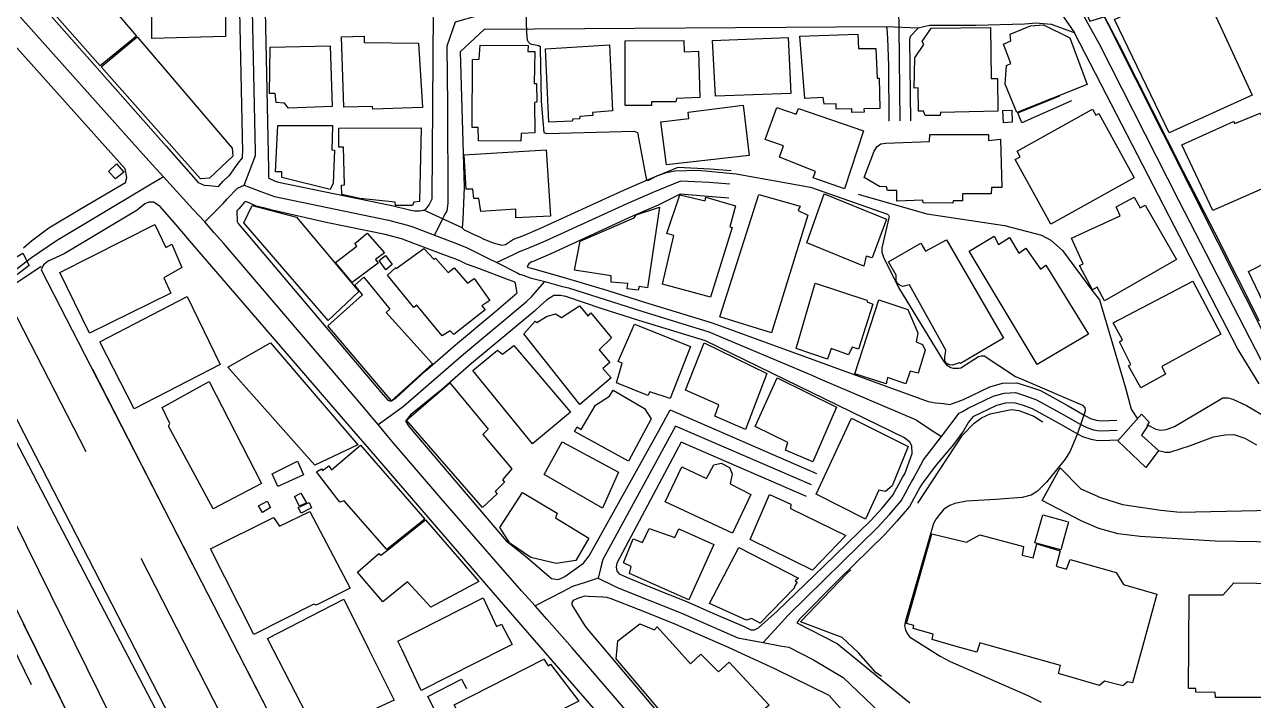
# Model space of a CAD drawing. Header units: millimetres. Extents: x 198785 to 203305, y 542885 to 545889.
# Drawn here: x 199040.1 to 199244.7, y 543894.1 to 544006.6 of the extents above; entities that cross this region are included whole.
import ezdxf

# ---------------------------------------------------------------- set-up
doc = ezdxf.new("R2010")
doc.units = ezdxf.units.MM
for name, pattern in [('FENCE_25K', [54.3, 28.7, -9.2, -16.4]), ('HIDDEN_BULD_25K', [28.8, 18.4, -10.4]), ('HIDDEN_IN_25K', [56.5, 36.5, -20])]:
    doc.linetypes.add(name, pattern=pattern)
for name, color, linetype in [('A0013114', 253, 'Continuous'), ('A0013117', 253, 'Continuous'), ('A0013118', 253, 'Continuous'), ('A0023214', 253, 'Continuous'), ('A0023217', 253, 'Continuous'), ('A0033324', 253, 'Continuous'), ('A0043325', 253, 'Continuous'), ('A0053326', 253, 'Continuous'), ('B0014111', 253, 'Continuous'), ('B0014112', 253, 'Continuous'), ('B0014113', 253, 'Continuous'), ('B0014115', 253, 'Continuous'), ('B0014116', 253, 'Continuous'), ('B0024120', 253, 'Continuous'), ('C0523121', 253, 'Continuous'), ('F0017111', 253, 'Continuous'), ('F0047224', 253, 'Continuous'), ('F0047225', 253, 'Continuous')]:
    doc.layers.add(name, color=color, linetype=linetype)

msp = doc.modelspace()

# ---------------------------------------------------------------- linework, layer by layer
at = {"layer": 'A0013114'}
for points in [[(199042.91, 543965.77), (199107.57, 543839.88)], [(199079.64, 543826.49), (199020.44, 543946.28)]]:
    msp.add_lwpolyline(points, dxfattribs=at)
at = {"layer": 'A0013117'}
for points in [[(199236.53, 544095.91), (199195.85, 544076.37), (199195.02, 544075.5), (199194.54, 544074.21), (199194.42, 544072.87), (199194.47, 544071.49), (199203.26, 544045.99), (199213.79, 544019.31), (199216.15, 544014.81), (199217.93, 544011.45), (199216.04, 544010.38), (199217.44, 544007.14), (199219.84, 544007.82), (199220.11, 544007.31), (199220.49, 544006.58), (199247.84, 543952.2)], [(199018.84, 544011.78), (199033.49, 544019.24), (199034.26, 544019.27), (199034.79, 544019.01), (199063.69, 543986.33), (199067.81, 543981.66), (199069.04, 543980.28), (199070.01, 543979.86), (199070.85, 543979.8), (199072.38, 543979.6), (199073.11, 543980.47), (199074.1, 543981.38), (199074.26, 543981.45), (199075.68, 543983.47), (199076.42, 543984.4), (199076.38, 543984.81), (199076.47, 543985.31), (199075.8, 544016.65)], [(199080, 544016.74), (199080.72, 543982.51), (199080.75, 543981.12), (199080.98, 543980.87), (199081.61, 543980.62), (199081.84, 543980.52), (199082.42, 543980.33), (199101.25, 543976.47), (199104.41, 543975.65), (199105.06, 543975.55), (199105.9, 543975.56), (199106.59, 543975.67), (199106.97, 543975.87), (199107.46, 543976.58), (199107.99, 543977.54), (199108.19, 544008.74)], [(199039.95, 543969.38), (199041.29, 543970.59), (199044.16, 543972.71), (199049.57, 543975.95), (199056.9, 543980.27), (199057.13, 543981.13), (199056.89, 543982.55), (199033.56, 544008.51), (199032.47, 544009.15), (199031.65, 544009.07), (199022.36, 544004.66), (199022.24, 544004.01)], [(199184.08, 543990.49), (199183.98, 543999.7), (199183.84, 544004.25), (199183.71, 544005.9), (199183.62, 544006.19), (199116.65, 544005.73), (199112.65, 544002.02), (199113.28, 543979.5), (199113.07, 543974.14), (199112.95, 543972.75), (199113.3, 543972.39), (199113.89, 543972.1), (199114.59, 543971.8), (199115.96, 543971.19), (199116.57, 543970.87), (199118.15, 543970.25), (199119.55, 543969.87), (199120.17, 543969.94), (199121.53, 543970.83), (199123.06, 543971.41), (199125.88, 543972.61), (199139.47, 543978.86), (199143.84, 543980.73), (199148.95, 543982.83), (199154.23, 543982.55), (199157.73, 543982.27)], [(199245.62, 543946.75), (199242.05, 543952.66), (199214.88, 544005.19), (199211.08, 544006.58), (199208.4, 544006.77), (199207.32, 544006.69), (199206.57, 544006.61), (199198.54, 544006.42), (199190.79, 544006.38), (199188.9, 544005.93), (199187.61, 544004.64), (199187.43, 544004.12), (199187.58, 543990.53)], [(199107.57, 543839.88), (199157.06, 543865.97), (199157.28, 543866.75), (199157.16, 543867.84), (199140.07, 543886.8), (199123.91, 543905.39), (199119.18, 543910.83), (199097.55, 543935.88), (199094.61, 543939.29), (199068.84, 543969.15), (199065.34, 543973.21), (199062.71, 543976.26), (199061.6, 543977.03), (199060.79, 543977.03), (199060.17, 543976.74), (199058.84, 543975.67), (199046.73, 543968.43), (199044.04, 543967.21), (199043.3, 543966.6), (199042.91, 543965.77)], [(199076.94, 543977.1), (199076.77, 543977.05), (199076.73, 543977.01), (199075.78, 543975.87), (199075.46, 543975.56), (199075.52, 543973.78), (199075.7, 543973.47), (199099.48, 543945.32), (199100.57, 543944.06), (199100.91, 543943.94), (199101.21, 543943.94), (199102.04, 543944.51), (199106.83, 543948.9), (199111.87, 543953.27), (199118.24, 543958.59), (199122.1, 543961.93), (199122.09, 543962.15), (199121.85, 543963.51), (199121.71, 543963.67), (199121.47, 543963.79), (199120.68, 543964.09), (199115.72, 543965.96), (199113.71, 543966.71), (199112.58, 543967.22), (199111.94, 543967.5), (199110.34, 543968.1), (199103.31, 543970.74), (199103.1, 543970.82), (199100.13, 543971.6), (199090.63, 543973.54), (199081.32, 543975.67), (199080.13, 543976.02), (199078.67, 543976.34), (199077.61, 543976.82), (199076.94, 543977.1)], [(199157.37, 543977.69), (199153.93, 543977.95), (199149.26, 543978.36), (199145.62, 543976.49), (199141.33, 543974.65), (199127.74, 543968.41), (199124.78, 543967.14), (199124.53, 543967.05), (199124.06, 543966.74), (199123.78, 543966.31), (199123.84, 543966.2), (199124.49, 543966.02), (199130.49, 543964.33), (199137.24, 543962.32), (199143.35, 543960.38), (199154.58, 543956.95), (199190.55, 543943.84), (199191.74, 543943.6), (199193.1, 543943.5), (199194.15, 543943.31), (199196.42, 543944.19), (199200.8, 543946.29), (199202.92, 543946.86), (199205.29, 543946.97), (199207.44, 543946.29), (199209.26, 543945.64), (199213.84, 543943.09), (199216.61, 543941.51), (199217.59, 543941.03), (199218.49, 543940.72), (199218.91, 543940.65), (199219.52, 543940.61), (199220.66, 543940.65), (199221.93, 543940.72)], [(199170.29, 543928.03), (199149.44, 543937.06), (199138.7, 543916.94), (199138.61, 543916.32), (199138.72, 543915.6), (199139.08, 543915.16), (199140.34, 543914.58), (199144.85, 543912.74), (199150.19, 543910.61), (199155.07, 543908.47), (199159.93, 543906.39), (199161, 543905.87), (199161.65, 543905.87), (199162.29, 543906.15), (199165.4, 543908.94), (199173.19, 543916.41), (199181, 543924.06), (199182.86, 543926.11), (199184.68, 543928.23), (199186.34, 543931.31), (199186.64, 543931.78), (199187.86, 543935.2), (199187.81, 543936.46), (199187.5, 543937.09), (199186.59, 543937.77), (199153.48, 543953.93), (199142.4, 543957.32), (199136.27, 543959.27), (199130.22, 543961.31), (199129.33, 543961.5), (199128.22, 543961.48), (199127, 543960.7), (199126.07, 543959.89), (199125.01, 543958.88), (199114.53, 543950.14), (199109.51, 543945.8), (199104.37, 543941.6), (199103.52, 543940.58), (199104.15, 543939.61), (199120.28, 543920.68), (199123.45, 543918.14), (199127.84, 543914.41), (199128.89, 543914.21), (199129.37, 543914.38), (199130.08, 543914.74), (199133.19, 543916.94), (199134.12, 543918.13), (199145.74, 543939.05), (199147.59, 543942.44), (199171.96, 543931.88)], [(199222.12, 543937.43), (199220.81, 543937.35), (199219.47, 543937.3), (199218.53, 543937.37), (199217.7, 543937.5), (199216.31, 543937.98), (199215.05, 543938.6), (199212.22, 543940.22), (199207.89, 543942.62), (199206.39, 543943.16), (199204.86, 543943.64), (199203.42, 543943.58), (199201.94, 543943.18), (199197.96, 543941.27), (199197.28, 543940.42), (199196.41, 543938.98), (199194.79, 543936.7), (199191.71, 543933.06), (199189.49, 543930.1), (199189.19, 543929.63), (199187.42, 543926.35), (199185.33, 543923.93), (199183.38, 543921.78), (199175.5, 543914.05), (199169.13, 543907.63), (199168.7, 543907.02), (199175.37, 543903.57), (199187.48, 543893.67)], [(199133.38, 543911.44), (199132.67, 543911.25), (199132.16, 543911.08), (199131.47, 543910.73), (199131.2, 543910.38), (199131.22, 543910), (199133.38, 543906.51), (199133.76, 543906), (199160.71, 543874.19)], [(199184.22, 543883.41), (199174.07, 543894.89), (199165.15, 543899.3), (199163.58, 543900.02), (199158.84, 543902.2), (199157.82, 543902.66), (199148.56, 543906.74), (199143.3, 543908.84), (199137.79, 543910.99), (199137.07, 543911.2), (199136.41, 543911.27), (199133.93, 543911.41), (199133.38, 543911.44)]]:
    msp.add_lwpolyline(points, dxfattribs=at)
at = {"layer": 'A0013118'}
msp.add_lwpolyline([(199259.09, 543920.28), (199238.3, 543920.62), (199225.86, 543921.36), (199222.19, 543921.8), (199218.93, 543922.72), (199216.15, 543923.9), (199209.52, 543927.36), (199212.52, 543932.78), (199215.95, 543929.29), (199219.21, 543927.84), (199222.91, 543926.71), (199229.29, 543925.73), (199232.5, 543925.45), (199260.55, 543926.02)], dxfattribs=at)
at = {"layer": 'A0023214'}
msp.add_lwpolyline([(198925.14, 544163.63), (198964.03, 544086.55), (198966.35, 544081.95), (198968.31, 544078.05), (198983.91, 544047.13), (198995.01, 544025.06), (198995.92, 544023.26), (198996.73, 544021.65), (199005.31, 544004.59), (199006.81, 544001.61), (199009.14, 543997.3), (199020.25, 543976.78), (199028.24, 543961.29), (199029.53, 543958.77), (199031.18, 543955.59), (199064.36, 543891.23), (199091.81, 543836.75), (199093.63, 543833.2), (199094.92, 543830.68), (199096.2, 543828.18), (199120.23, 543781.36), (199121.41, 543779.08), (199122.09, 543777.78), (199149.78, 543724.91)], dxfattribs=at)
at = {"layer": 'A0023217'}
for points in [[(199076.68, 543979.82), (199077.5, 543981.99), (199078.56, 543984.79), (199078.57, 543985.31), (199077.9, 544016.69)], [(199063.23, 543981.21), (199060.3, 543984.44), (199036.08, 544011.61), (199035.15, 544012.5), (199033.55, 544014.12), (199031.7, 544013.44), (199030.53, 544013.11), (199021.81, 544008.82), (199020.42, 544008.15), (199006.81, 544001.61)], [(199185.63, 544008.92), (199183.46, 544008.89), (199115.73, 544008.05), (199111.8, 544006.95), (199110.41, 544002.96), (199110.5, 543993.13), (199110.57, 543976.86), (199110.4, 543975.57), (199110.06, 543974.99), (199109.69, 543974.24), (199108.36, 543971.51)], [(199185.63, 544008.92), (199185.66, 544006.09), (199185.83, 543990.51)], [(199215.58, 544009.58), (199217.42, 544006.22), (199218.99, 544003.35), (199232.3, 543977.25), (199245.88, 543950.89), (199246.94, 543949.38), (199248.13, 543947.92), (199249.12, 543947.04), (199250.18, 543946.38), (199251.17, 543945.88), (199252.19, 543945.41), (199254.25, 543944.72), (199255.47, 543944.61), (199256.68, 543944.55), (199257.64, 543944.62), (199258.59, 543944.72), (199259.37, 543944.84), (199260.46, 543945.09), (199275.71, 543952.37), (199290.16, 543960.22), (199292.22, 543961.36), (199295.18, 543963.11), (199298.41, 543965.03)], [(199063.23, 543981.21), (199059.79, 543979.15), (199045.44, 543970.57), (199041.29, 543967.75), (199029.53, 543958.77), (199017.39, 543949.5), (199014.83, 543947.75), (198991.45, 543935.82), (198967.7, 543923.58), (198965.2, 543922.07), (198962.4, 543920.38), (198959.09, 543918.39), (198952.6, 543915.12), (198912.58, 543894.94), (198907.22, 543892.09)], [(199070.11, 543973.74), (199068.21, 543975.81), (199064.85, 543979.46), (199063.23, 543981.21)], [(199070.11, 543973.74), (199073.17, 543976.8), (199073.91, 543977.59), (199075.51, 543979.27), (199075.58, 543979.31), (199076.68, 543979.82)], [(199076.68, 543979.82), (199079.26, 543978.85), (199081.72, 543977.92), (199100.69, 543974.03), (199103.86, 543973.2), (199104.73, 543972.88), (199108.36, 543971.51)], [(199157.55, 543979.98), (199154.08, 543980.25), (199149.34, 543980.5), (199144.73, 543978.61), (199140.4, 543976.75), (199126.81, 543970.51), (199123.92, 543969.27), (199122.44, 543968.72), (199121.47, 543968.25), (199118.76, 543966.96)], [(199098.96, 543940.02), (199097.67, 543941.55), (199096.59, 543942.84), (199073.23, 543970.2), (199071.71, 543971.92), (199070.11, 543973.74)], [(199108.36, 543971.51), (199111.57, 543970.28), (199113.67, 543969.48), (199117.37, 543967.64), (199118.76, 543966.96)], [(199118.76, 543966.96), (199122.23, 543965.2), (199122.51, 543965.05), (199123.1, 543964.85), (199124.28, 543964.43), (199126.74, 543963.78)], [(199098.96, 543940.02), (199102.17, 543942.31), (199103.21, 543943.05), (199113.2, 543951.71), (199123.64, 543960.42), (199124.58, 543961.31), (199125.52, 543962.39), (199126.74, 543963.78)], [(199126.74, 543963.78), (199129.47, 543963.05), (199130.66, 543962.74), (199142.87, 543958.85), (199154.03, 543955.44), (199171.16, 543948.21), (199172.5, 543947.62), (199188.57, 543940.81), (199190.96, 543939.2), (199192.74, 543938)], [(199192.74, 543938), (199195.7, 543941.88), (199196.24, 543942.19), (199197.19, 543942.73), (199201.37, 543944.74), (199203.17, 543945.22), (199205.07, 543945.31), (199206.92, 543944.73), (199208.57, 543944.13), (199213.03, 543941.66), (199215.83, 543940.05), (199216.95, 543939.5), (199218.09, 543939.11), (199218.72, 543939.01), (199219.49, 543938.95), (199220.74, 543939), (199222.03, 543939.08)], [(199125.1, 543909.84), (199122.87, 543912.35), (199117.83, 543918.03), (199109.41, 543927.76), (199101.33, 543937.19), (199100.49, 543938.19), (199098.96, 543940.02)], [(199171.12, 543929.96), (199148.51, 543939.75), (199136.4, 543917.54), (199136.06, 543916.25), (199135.59, 543914.43)], [(199163.1, 543903.72), (199165.65, 543906.52), (199167.26, 543908.29), (199182.19, 543922.92), (199184.1, 543925.02), (199186.05, 543927.29), (199187.77, 543930.47), (199188.07, 543930.94), (199189.78, 543934.13), (199192.74, 543938)], [(199135.59, 543914.43), (199133.61, 543913.77), (199131.35, 543913.03), (199129.69, 543912.18), (199125.1, 543909.84)], [(199135.59, 543914.43), (199138.23, 543913.17), (199139.06, 543912.78), (199149.37, 543908.67), (199158.87, 543904.5), (199160.38, 543904.22), (199163.1, 543903.72)], [(199163.67, 543866.09), (199160.54, 543869.37), (199158.38, 543871.64), (199144.65, 543887.34), (199131.3, 543902.85), (199127.11, 543907.58), (199125.1, 543909.84)], [(199163.1, 543903.72), (199165.91, 543903.2), (199167.34, 543902.94), (199171.47, 543900.86), (199176.37, 543897.89), (199182.48, 543892.09), (199185.85, 543888.54), (199188.41, 543884.37), (199201.7, 543855.55), (199202.56, 543853.66), (199205.31, 543848.76)]]:
    msp.add_lwpolyline(points, dxfattribs=at)
at = {"layer": 'A0033324', "linetype": 'HIDDEN_IN_25K', "flags": 128}
for points in [[(199104.6, 543838.85), (199102.66, 543838.67), (199101.17, 543838.77), (199100.31, 543839.05), (199099.53, 543839.78), (199037.97, 543959.63), (199037.67, 543960.65), (199038.17, 543963.2), (199043.3, 543966.6), (199042.91, 543965.77), (199107.57, 543839.88), (199104.6, 543838.85)], [(199082.51, 543828.21), (199079.64, 543826.49), (199020.44, 543946.28), (199023.14, 543947.56), (199024.7, 543947.63), (199025.85, 543947.53), (199027.1, 543946.46), (199027.99, 543945), (199083.31, 543833.07), (199084.09, 543831.21), (199084.18, 543830.33), (199083.9, 543829.27), (199082.51, 543828.21)]]:
    msp.add_lwpolyline(points, dxfattribs=at)
at = {"layer": 'A0043325'}
msp.add_lwpolyline([(199040.87, 543966.45), (199037.2, 543963.67), (199035.71, 543966.16), (199039.84, 543968.52), (199040.87, 543966.45)], dxfattribs=at)
at = {"layer": 'A0053326'}
for points in [[(199209.14, 544013.6), (199214.88, 544005.19), (199211.08, 544006.58)], [(199206.57, 544006.61), (199198.54, 544006.42), (199190.79, 544006.38), (199188.9, 544005.93), (199183.62, 544006.19), (199116.65, 544005.73), (199112.65, 544002.02), (199113.28, 543979.5), (199113.07, 543974.14), (199112.95, 543972.75), (199106.59, 543975.67), (199106.97, 543975.87), (199107.46, 543976.58), (199107.99, 543977.54), (199108.19, 544008.74)]]:
    msp.add_lwpolyline(points, dxfattribs=at)
at = {"layer": 'B0014111'}
for points in [[(199058.78, 544004.61), (199052.73, 543999.7), (199044.28, 544009.23), (199050.22, 544014.65), (199058.78, 544004.61)], [(199070.89, 543981.01), (199069.43, 543980.88), (199052.9, 543999.52), (199058.86, 544004.52), (199074.66, 543985.99), (199074.77, 543984.68), (199070.89, 543981.01)], [(199095.79, 543962.13), (199090.65, 543957.31), (199076.65, 543973.54), (199078.02, 543976.45), (199085.38, 543974.53), (199095.79, 543962.13)], [(199061.79, 543973.29), (199063.63, 543969.47), (199064.64, 543970.01), (199066.32, 543966.15), (199063.29, 543964.44), (199064.45, 543961.84), (199050.95, 543955.2), (199046.01, 543965.31), (199061.79, 543973.29)], [(199098.96, 543966.86), (199094.68, 543963.63), (199091.86, 543966.94), (199095.46, 543969.7), (199095.1, 543970.13), (199097.14, 543971.84), (199100.02, 543968.58), (199098.55, 543967.44), (199098.96, 543966.86)], [(199106.59, 543969.28), (199108.3, 543967.48), (199108.55, 543967.71), (199110.64, 543965.3), (199111.66, 543966.08), (199113.83, 543963.53), (199114.98, 543964.31), (199117.55, 543960.64), (199116.26, 543959.75), (199116.79, 543959.09), (199111.6, 543954.96), (199110.98, 543955.59), (199109.66, 543954.77), (199105.42, 543959.84), (199104.93, 543959.48), (199100.52, 543964.84), (199101.9, 543966.12), (199102, 543965.94), (199106.59, 543969.28)], [(199108.03, 543950.13), (199101.2, 543943.96), (199090.63, 543956.41), (199096.37, 543961.59), (199095.08, 543963.2), (199096.58, 543964.52), (199100.92, 543959.22), (199100.32, 543958.62), (199108.03, 543950.13)], [(199072.68, 543950.02), (199058.36, 543942.6), (199052.64, 543953.74), (199067.2, 543961.29), (199072.68, 543950.02)], [(199095.62, 543936.61), (199088.46, 543933.24), (199073.95, 543949.56), (199081.07, 543953.59), (199095.62, 543936.61)], [(199079.57, 543930.22), (199071.51, 543925.97), (199064.1, 543939.73), (199064.3, 543940.15), (199063.03, 543942.83), (199070.84, 543947.15), (199079.57, 543930.22)], [(199118.82, 543928.46), (199116.35, 543926.18), (199103.68, 543940.71), (199110.93, 543946.96), (199117.31, 543939.26), (199116.42, 543938.35), (199121.25, 543932.66), (199119.69, 543930.79), (199120.04, 543930.43), (199118.46, 543928.87), (199118.82, 543928.46)], [(199144.42, 543940.96), (199140.64, 543933.93), (199131.66, 543938.86), (199132.12, 543939.63), (199132.77, 543939.16), (199135.18, 543943.21), (199137.47, 543944.73), (199138.08, 543945.72), (199143.3, 543942.66), (199144.42, 543940.96)], [(199096.07, 543936.57), (199106.75, 543924.26), (199100.45, 543919.19), (199093.33, 543927.29), (199092.6, 543927.11), (199088.73, 543932.12), (199089.54, 543932.61), (199089.74, 543932.35), (199090.77, 543933.14), (199091.23, 543932.49), (199096.07, 543936.57)], [(199138.99, 543932.08), (199136.35, 543926.08), (199126.64, 543931.71), (199129.6, 543937.14), (199138.99, 543932.08)], [(199131.89, 543917.39), (199128.61, 543916.89), (199124.42, 543917.89), (199120.9, 543920.27), (199119.23, 543922.87), (199123.01, 543928.72), (199128.81, 543925.25), (199128.51, 543924.5), (199134.03, 543921.12), (199131.89, 543917.39)], [(199087.63, 543925.52), (199094.31, 543912.75), (199088.68, 543909.93), (199088.28, 543910.12), (199078.26, 543905.04), (199071.08, 543919.32), (199081.55, 543924.56), (199082.54, 543923.12), (199087.63, 543925.52)], [(199106.86, 543924.13), (199115.76, 543913.87), (199107.76, 543909.59), (199103.85, 543913.84), (199099.78, 543910.5), (199095.56, 543915.43), (199099.07, 543918.57), (199099.44, 543918.26), (199100.54, 543919.08), (199106.86, 543924.13)], [(199144.08, 543922.73), (199148.36, 543921.22), (199149.03, 543922.64), (199154.87, 543920.07), (199150.72, 543910.83), (199140.82, 543915.23), (199141.12, 543916.38), (199139.83, 543917.01), (199141.44, 543920.97), (199142.99, 543920.4), (199144.08, 543922.73)], [(199101.63, 543894.14), (199088.91, 543888.28), (199081.54, 543902.48), (199080.54, 543904.39), (199093.29, 543910.95), (199097.45, 543902.57), (199101.63, 543894.14)], [(199142.53, 543906.83), (199144.96, 543905.82), (199145.45, 543906.32), (199148.58, 543902.84), (199150.96, 543900.2), (199152.71, 543901.81), (199155.62, 543898.88), (199157.43, 543900.49), (199164.05, 543893.32), (199153.09, 543883.94), (199138.63, 543901.01), (199138.77, 543902.79), (199138.86, 543904.04), (199142.53, 543906.83)], [(199126.58, 543900.94), (199127.31, 543899.84), (199127.7, 543900.11), (199132.37, 543893.95), (199120.84, 543888.21), (199121.91, 543885.77), (199114.82, 543882.27), (199113.43, 543885.2), (199115.49, 543886.06), (199111.63, 543893.39), (199126.58, 543900.94)]]:
    msp.add_lwpolyline(points, dxfattribs=at)
at = {"layer": 'B0014112'}
for points in [[(199073.56, 544004.56), (199061.32, 544004.24), (199061.37, 544013.19), (199073.63, 544013.3), (199073.56, 544004.56)], [(199202.09, 543997.57), (199202.17, 543992.14), (199192.58, 543991.95), (199192.55, 543991.4), (199190.05, 543991.4), (199189.78, 543992.13), (199188.93, 543992.12), (199188.88, 543996.01), (199188.21, 543995.96), (199188.33, 544001.03), (199189.8, 544003.26), (199189.56, 544003.71), (199191.02, 544005.98), (199200.93, 544006.08), (199201.03, 543997.59), (199202.09, 543997.57)], [(199181.83, 544002.57), (199182.05, 543997.63), (199182.38, 543997.64), (199182.5, 543992.57), (199179.86, 543992.51), (199179.87, 543992), (199177.83, 543991.95), (199177.82, 543992.56), (199175.23, 543992.5), (199175.21, 543993.34), (199173.23, 543993.3), (199173.07, 543994.4), (199170.02, 543994.28), (199169.18, 544004.61), (199178.85, 544004.95), (199178.94, 544002.57), (199181.83, 544002.57)], [(199091.31, 543992.91), (199084.04, 543992.65), (199083.42, 543993.49), (199082.01, 543993.59), (199081.82, 543995.07), (199080.88, 543995.11), (199080.99, 544002.78), (199091.02, 544002.99), (199091.31, 543992.91)], [(199160.74, 543984.77), (199146.96, 543983.2), (199146.02, 543990.39), (199150.71, 543990.9), (199150.61, 543992), (199159.76, 543993.13), (199160.74, 543984.77)], [(199165.38, 543992.75), (199168.59, 543991.62), (199168.94, 543992.59), (199179.8, 543988.86), (199176.62, 543979.22), (199171.42, 543981.06), (199171.81, 543982.13), (199165.79, 543984.48), (199166.45, 543986.38), (199163.4, 543987.44), (199165.38, 543992.75)], [(199217.9, 543992.46), (199218.45, 543991.46), (199218.94, 543991.73), (199224.85, 543981.07), (199210.97, 543973.37), (199205.02, 543984.09), (199205.85, 543984.55), (199205.34, 543985.48), (199217.9, 543992.46)], [(199250.04, 543992.82), (199253.29, 543985.9), (199253.83, 543986.2), (199255.02, 543982.13), (199250.87, 543980.28), (199250.3, 543981.06), (199237.96, 543975.62), (199232.79, 543986.54), (199241.4, 543990.44), (199241.61, 543990.07), (199245.81, 543991.81), (199246.14, 543991.25), (199250.04, 543992.82)], [(199091.48, 543980.19), (199090.97, 543979.09), (199082.95, 543981.13), (199082.94, 543982.03), (199081.91, 543982.04), (199082.28, 543989.75), (199091.4, 543989.76), (199091.26, 543985.73), (199091.69, 543985.67), (199091.48, 543980.19)], [(199126.93, 543985.7), (199127.69, 543974.65), (199121.9, 543974.38), (199121.89, 543975.82), (199116.05, 543975.46), (199115.74, 543977.61), (199114.89, 543977.61), (199114.77, 543979.16), (199113.63, 543979.15), (199113.28, 543984.88), (199126.93, 543985.7)], [(199183.62, 543974.19), (199181.25, 543967.76), (199180.25, 543968.01), (199179.84, 543966.35), (199170.32, 543970.22), (199173.21, 543978.4), (199183.62, 543974.19)], [(199224.82, 543977.82), (199225.83, 543976.06), (199226.66, 543976.53), (199231.88, 543967.46), (199219.92, 543960.58), (199218.7, 543962.87), (199217.9, 543962.4), (199215.74, 543966.46), (199216.37, 543966.75), (199214.43, 543971.03), (199222.53, 543974.71), (199221.83, 543976.24), (199224.82, 543977.82)], [(199258.37, 543972.78), (199260.96, 543968.54), (199262.06, 543969.1), (199266.12, 543961.7), (199265.37, 543961.41), (199266.32, 543959.71), (199265.62, 543959.3), (199267.83, 543954.7), (199262.17, 543951.98), (199259.82, 543956.24), (199250.57, 543951.46), (199243.85, 543965.47), (199247.59, 543967.34), (199248.87, 543964.63), (199252.15, 543966.45), (199253.54, 543963.28), (199255.84, 543964.58), (199253.3, 543969.9), (199258.37, 543972.78)], [(199181.34, 543960.04), (199178.95, 543952.53), (199177.9, 543952.89), (199177.29, 543951.61), (199174.37, 543952.66), (199173.76, 543950.86), (199168.56, 543952.66), (199171.75, 543963.52), (199180.32, 543960.67), (199180.4, 543960.44), (199181.34, 543960.04)], [(199230.07, 543948.39), (199225.94, 543946.12), (199223.89, 543949.76), (199224.31, 543950.01), (199222.42, 543953.79), (199222.88, 543954.08), (199221.32, 543956.95), (199234.59, 543963.84), (199239.27, 543955.05), (199229.47, 543949.64), (199230.07, 543948.39)], [(199190.07, 543952.38), (199188.88, 543948.57), (199187.55, 543948.9), (199186.83, 543946.75), (199183.8, 543947.81), (199183.55, 543946.79), (199178.34, 543948.42), (199182.32, 543960.78), (199187.15, 543959.17), (199188.8, 543955.26), (199188.52, 543953.76), (199189.59, 543953.33), (199190.07, 543952.38)], [(199150.98, 543952.97), (199147.59, 543944.33), (199144.2, 543945.44), (199143.87, 543944.83), (199138.64, 543946.96), (199139.6, 543950.19), (199138.96, 543950.52), (199141.68, 543956.71), (199150.98, 543952.97)], [(199121.57, 543953.15), (199130.99, 543942.05), (199124.68, 543936.81), (199114.76, 543949), (199118.83, 543952.39), (199119.67, 543951.73), (199121.57, 543953.15)], [(199163.67, 543948.48), (199160.14, 543939.16), (199155.05, 543941.42), (199155.71, 543943.28), (199150.15, 543945.73), (199153.23, 543953.62), (199163.67, 543948.48)], [(199175.31, 543942.91), (199171.32, 543933.82), (199166.81, 543935.73), (199167.21, 543937.04), (199161.77, 543939.7), (199165.43, 543947.8), (199175.31, 543942.91)], [(199184.57, 543929.82), (199183.46, 543928.86), (199182.34, 543929.08), (199180.14, 543924.24), (199171.89, 543928.42), (199177.8, 543941.04), (199187.23, 543936.36), (199184.57, 543929.82)], [(199157.89, 543931.78), (199157.58, 543930.11), (199161.03, 543928.34), (199157.96, 543921.92), (199146.75, 543927.16), (199149.55, 543932.98), (199153.65, 543931.01), (199154.87, 543933.28), (199156.11, 543933.57), (199157.45, 543932.86), (199157.89, 543931.78)], [(199176.86, 543921.53), (199171.27, 543915.79), (199160.89, 543920.9), (199164.12, 543928.35), (199167.7, 543926.78), (199167.62, 543926.03), (199176.86, 543921.53)], [(199168.33, 543912.89), (199162.58, 543906.98), (199161.15, 543907.75), (199160.3, 543907.46), (199154.17, 543910.21), (199159, 543919.56), (199168.96, 543914.45), (199168.41, 543913.98), (199168.74, 543913.79), (199168.22, 543913.02), (199168.33, 543912.89)]]:
    msp.add_lwpolyline(points, dxfattribs=at)
at = {"layer": 'B0014113'}
for points in [[(199244.48, 543994.8), (199230.66, 543988.56), (199221.58, 544007.38), (199224.79, 544008.89), (199235.63, 544013.95), (199239.21, 544006.21), (199244.48, 543994.8)], [(199217.04, 543996.61), (199205.31, 543991.94), (199203.35, 543996.66), (199203.6, 543999.76), (199204.33, 544000.1), (199203.08, 544003.27), (199204.31, 544003.83), (199204.19, 544004.94), (199207.56, 544006.32), (199209.77, 544006.5), (199214.14, 544004.37), (199217.04, 543996.61)], [(199105.7, 544003.45), (199106.35, 543992.74), (199098.1, 543992.47), (199098.02, 543992.91), (199093.28, 543992.79), (199092.86, 544004.5), (199096.65, 544004.62), (199096.66, 544003.57), (199105.7, 544003.45)], [(199149.85, 544003.91), (199149.91, 544002.03), (199152.29, 544002.11), (199152.54, 543994.41), (199148.65, 543994.28), (199148.53, 543993.72), (199144.51, 543993.72), (199144.51, 543993.09), (199140.09, 543993.09), (199140.1, 544003.87), (199149.85, 544003.91)], [(199167.69, 543995.09), (199155.12, 543994.63), (199154.67, 544003.93), (199167.25, 544004.38), (199167.69, 543995.09)], [(199125, 543993.58), (199125.05, 543988.53), (199122.77, 543988.44), (199122.75, 543987.17), (199115.69, 543987.22), (199115.64, 543989.42), (199114.64, 543989.41), (199114.7, 544000.75), (199115.78, 544000.78), (199115.95, 544003.11), (199123.98, 544003.09), (199123.89, 544002.08), (199125.06, 544002.05), (199124.96, 543996.76), (199125.37, 543996.74), (199125.39, 543993.66), (199125, 543993.58)], [(199131.29, 543990.47), (199127.37, 543990.3), (199126.82, 544002.53), (199137.48, 544003.18), (199138.01, 543992.19), (199134.67, 543991.94), (199134.71, 543991.42), (199132.55, 543991.26), (199132.48, 543990.85), (199131.4, 543990.79), (199131.29, 543990.47)], [(199104.9, 543977.02), (199104.71, 543976.45), (199101.85, 543976.45), (199101.8, 543976.99), (199095.95, 543977.62), (199092.93, 543978.26), (199092.89, 543979.83), (199093.37, 543979.88), (199093.2, 543986.14), (199092.46, 543986.14), (199092.43, 543989.32), (199106.17, 543989.4), (199105.89, 543977.1), (199104.9, 543977.02)], [(199200.6, 543988.28), (199200.58, 543987.29), (199202.61, 543987.48), (199202.8, 543979.47), (199201.07, 543979.46), (199201.05, 543978.4), (199196.24, 543978.38), (199196.24, 543977.25), (199194.71, 543977.22), (199194.65, 543976.85), (199189.7, 543976.91), (199189.68, 543977.31), (199185.33, 543977.18), (199185.35, 543978.96), (199183.79, 543978.97), (199183.59, 543979.57), (199182.42, 543979.59), (199179.88, 543981.13), (199181.57, 543985.51), (199182.05, 543986.24), (199182.67, 543986.73), (199183.5, 543986.81), (199190.79, 543987.12), (199190.82, 543988.29), (199200.6, 543988.28)], [(199149.19, 543978.25), (199153.4, 543977.2), (199153.56, 543977.82), (199158.49, 543976.42), (199157.53, 543972.91), (199157.94, 543972.8), (199154.33, 543961.18), (199146.31, 543963.38), (199148.18, 543971.45), (199147.03, 543971.79), (199149.19, 543978.25)], [(199170.54, 543974.86), (199164.45, 543955.27), (199155.85, 543957.95), (199162.34, 543978.29), (199169.23, 543976.34), (199168.93, 543975.62), (199170.54, 543974.86)], [(199145.82, 543976.19), (199143.8, 543962.75), (199142.44, 543962.95), (199142.28, 543962.36), (199140.43, 543962.58), (199140.54, 543963.48), (199137.76, 543963.7), (199137.76, 543964.72), (199131.68, 543965.7), (199132.59, 543970.49), (199141.62, 543974.38), (199141.96, 543974.87), (199145.82, 543976.19)], [(199201.53, 543971.32), (199202.23, 543969.96), (199204.08, 543971.11), (199205.62, 543968.51), (199206.83, 543969.36), (199209.26, 543965.88), (199210.14, 543966.54), (199217.26, 543955.03), (199208.71, 543949.99), (199197.38, 543968.83), (199201.53, 543971.32)], [(199193.57, 543970.74), (199203.09, 543954.37), (199195.94, 543950.14), (199195.78, 543950.29), (199194.62, 543949.88), (199194.11, 543949.92), (199193.53, 543950.21), (199193.34, 543950.64), (199193.31, 543951.28), (199193.41, 543951.88), (199193.47, 543952.38), (199187.46, 543963.25), (199186.35, 543962.95), (199185.77, 543963.17), (199185.36, 543963.52), (199185.21, 543963.91), (199185.21, 543964.86), (199183.92, 543967.07), (199189.33, 543970.17), (199190.11, 543968.85), (199193.57, 543970.74)], [(199132.48, 543959.73), (199133.95, 543958.05), (199134.41, 543958.58), (199137.83, 543954.43), (199135.8, 543952.44), (199137.57, 543950.35), (199136.4, 543949.34), (199137.77, 543947.76), (199132.56, 543943.36), (199123.24, 543955.12), (199125.11, 543957.21), (199125.38, 543956.99), (199127.02, 543957.98), (199128.53, 543958.4), (199129.5, 543957.8), (199132.48, 543959.73)], [(199116.44, 543911.17), (199118.66, 543906.39), (199119.54, 543906.76), (199121.31, 543903.42), (199119.86, 543902.68), (199106.15, 543895.74), (199102.92, 543902.6), (199102.28, 543903.95), (199116.44, 543911.17)]]:
    msp.add_lwpolyline(points, dxfattribs=at)
at = {"layer": 'B0014115'}
for points in [[(199191.17, 543921.83), (199196.95, 543920.45), (199199.13, 543921.67), (199206.44, 543919.73), (199206.2, 543918.27), (199208.02, 543917.82), (199208.65, 543920.13), (199212.54, 543919.01), (199211.88, 543916.46), (199213.57, 543915.96), (199214.17, 543917.57), (199221.85, 543915.4), (199223.08, 543913.36), (199228.63, 543911.78), (199226.28, 543903.25), (199224.56, 543897), (199223.74, 543897.21), (199222.95, 543896.5), (199219.91, 543897.31), (199219.06, 543896.57), (199212.25, 543898.57), (199212.59, 543899.93), (199201.11, 543903.12), (199199.15, 543903.66), (199198.98, 543903.11), (199198.67, 543902.12), (199195.23, 543903.09), (199191.22, 543904.21), (199191.35, 543905.15), (199188.07, 543906.04), (199188.18, 543906.56), (199186.95, 543906.9), (199191.17, 543921.83)], [(199246.06, 543894.57), (199238.38, 543894.6), (199238.33, 543895.41), (199235.11, 543895.45), (199235.08, 543896.08), (199233.86, 543896.06), (199233.92, 543903.29), (199233.98, 543911.68), (199239.65, 543911.69), (199241.41, 543913.66), (199249, 543913.54)]]:
    msp.add_lwpolyline(points, dxfattribs=at)
at = {"layer": 'B0014116', "linetype": 'HIDDEN_BULD_25K', "flags": 128}
for points in [[(199214.43, 543993.88), (199206.16, 543990.23), (199205.45, 543991.86), (199213.82, 543995.26), (199214.43, 543993.88)], [(199204.53, 543990.29), (199203.06, 543990.23), (199202.98, 543992.27), (199204.45, 543992.33), (199204.53, 543990.29)], [(199056.64, 543982), (199055.25, 543980.89), (199054.1, 543982.08), (199055.41, 543983.37), (199056.64, 543982)], [(199101.33, 543966.66), (199100.26, 543965.76), (199099.16, 543967.28), (199100.21, 543968.13), (199101.33, 543966.66)], [(199228.86, 543935.59), (199226.77, 543932.85), (199222.12, 543937.27), (199226.05, 543941.73), (199227.36, 543940.4), (199225.92, 543938.22), (199228.86, 543935.59)], [(199086.57, 543931.66), (199082.26, 543929.72), (199081.34, 543931.81), (199085.58, 543933.92), (199086.57, 543931.66)], [(199087.04, 543926.97), (199085.89, 543926.41), (199085.03, 543928.03), (199086.13, 543928.59), (199087.04, 543926.97)], [(199081.07, 543926.21), (199079.71, 543925.36), (199079.07, 543926.49), (199080.49, 543927.25), (199081.07, 543926.21)], [(199087.91, 543926.13), (199086.14, 543925.27), (199085.68, 543926.22), (199087.48, 543927.04), (199087.91, 543926.13)], [(199213.89, 543923.81), (199212.64, 543919.16), (199208.28, 543920.32), (199209.61, 543924.98), (199213.89, 543923.81)], [(199113.36, 543889.65), (199110.54, 543888.31), (199107.26, 543894.75), (199112.86, 543897.64), (199114.34, 543894.89), (199111.41, 543893.35), (199113.36, 543889.65)]]:
    msp.add_lwpolyline(points, dxfattribs=at)
at = {"layer": 'B0024120', "linetype": 'FENCE_25K', "flags": 128}
for points in [[(199188.82, 543926.94), (199196.25, 543938.24), (199198.2, 543940.22), (199199.41, 543941.13), (199200.85, 543941.76), (199204.35, 543942.53), (199205.65, 543942.34), (199208.12, 543941.37), (199216.26, 543936.49), (199217.42, 543936.18), (199219.17, 543936.16), (199222.83, 543936.59)], [(199210.72, 543861.45), (199208.96, 543858.46), (199208.39, 543857.7), (199207.58, 543857.37), (199206.87, 543857.34), (199206.23, 543857.47), (199205.07, 543859), (199193.18, 543885.97), (199187.77, 543894.5), (199181.81, 543898.77), (199178.92, 543902.04), (199176.25, 543904.59), (199169.3, 543907.19), (199177.02, 543915.24), (199186.68, 543924.24)], [(199013.79, 543827.65), (199026.99, 543801.88), (199031.61, 543801.79), (199075.44, 543825.17), (199075.74, 543827.58), (199050.35, 543878.21), (199032.02, 543915.41), (199030.26, 543918.98)]]:
    msp.add_lwpolyline(points, dxfattribs=at)
at = {"layer": 'C0523121'}
msp.add_lwpolyline([(199032.89, 543948.23), (199052.13, 543911.35), (199061.86, 543892.78), (199070.11, 543882.13), (199083.18, 543856.83), (199089.4, 543844.22)], dxfattribs=at)
at = {"layer": 'F0017111'}
for points, elevation in [([(199216.53, 544014.41), (199222.34, 544003.18), (199227.86, 543992.3), (199232.92, 543982.24), (199238.28, 543971.9), (199245.65, 543957.27)], 30), ([(199123.52, 544010.31), (199123.67, 544005.22), (199123.8, 544004), (199123.96, 544003.69), (199124.27, 544003.34), (199125.75, 544003.05), (199125.93, 544002.88), (199125.95, 544002.63), (199126.13, 543993.79), (199126.44, 543989.89), (199126.55, 543988.58), (199126.99, 543988.45), (199141.61, 543988.8), (199142.18, 543988.6), (199143.53, 543981.24), (199143.68, 543980.64), (199144.07, 543980.68), (199145.37, 543981.4), (199147, 543981.94), (199148.38, 543982.2), (199152.27, 543982.32), (199158.58, 543981.73), (199170.98, 543979.5), (199183.78, 543975.02), (199183.92, 543974.86), (199184.04, 543974.6), (199182.83, 543969.41), (199182.83, 543968.68), (199183.12, 543967.88), (199185.63, 543962.79), (199193.07, 543950.56), (199193.58, 543949.94), (199194.34, 543949.48), (199194.71, 543949.37), (199195.61, 543949.37), (199195.98, 543949.43), (199198.95, 543951.32), (199199.37, 543951.43), (199199.88, 543951.43), (199205.11, 543948.02), (199206.43, 543947.44), (199216.25, 543943.2), (199216.64, 543942.81), (199216.67, 543942.52), (199216.67, 543942.24), (199215.4, 543938.49), (199214.17, 543935.6), (199213.34, 543934.24), (199210.26, 543930.43), (199208.75, 543928.9), (199207.71, 543928.25), (199206.21, 543927.86), (199201.81, 543927.55), (199196.91, 543927.24), (199195.01, 543926.89), (199194.15, 543926.53), (199193.17, 543925.9), (199192.78, 543925.43), (199192.42, 543925.05), (199191.89, 543924.33), (199191.42, 543923.52), (199186.75, 543907.34), (199186.63, 543906.5), (199186.77, 543905.86), (199186.97, 543905.32), (199187.42, 543904.7), (199192.56, 543901.48), (199194.23, 543900.6), (199207.12, 543894.91), (199209.35, 543893.79)], 20)]:
    msp.add_lwpolyline(points, dxfattribs=dict(at, elevation=elevation))
at = {"layer": 'F0047224'}
for points in [[(199178.88, 543978.32), (199190.3, 543975.08), (199203.27, 543973.11), (199209.4, 543971.53), (199210.96, 543970.66), (199212.88, 543968.94), (199217.81, 543962.35), (199219.07, 543960.77), (199223.39, 543946.12), (199224.34, 543942.57), (199225.37, 543940.95)], [(199227.17, 543939.9), (199228.43, 543939.22), (199229.25, 543939.09), (199230.16, 543939.18), (199231.58, 543939.66), (199239.62, 543944.43), (199240.45, 543944.44), (199241.29, 543944.25), (199243.54, 543943.16), (199250.33, 543939.15)]]:
    msp.add_lwpolyline(points, dxfattribs=at)
at = {"layer": 'F0047225'}
msp.add_lwpolyline([(199227.17, 543939.9), (199226.07, 543938.26), (199228.89, 543935.7), (199230.07, 543935.41), (199230.79, 543935.4), (199234.24, 543936.53), (199238.05, 543937.98), (199239.98, 543938.31), (199241.42, 543938.32), (199243.28, 543937.75), (199245.23, 543936.6)], dxfattribs=at)

doc.saveas('drawing.dxf')
